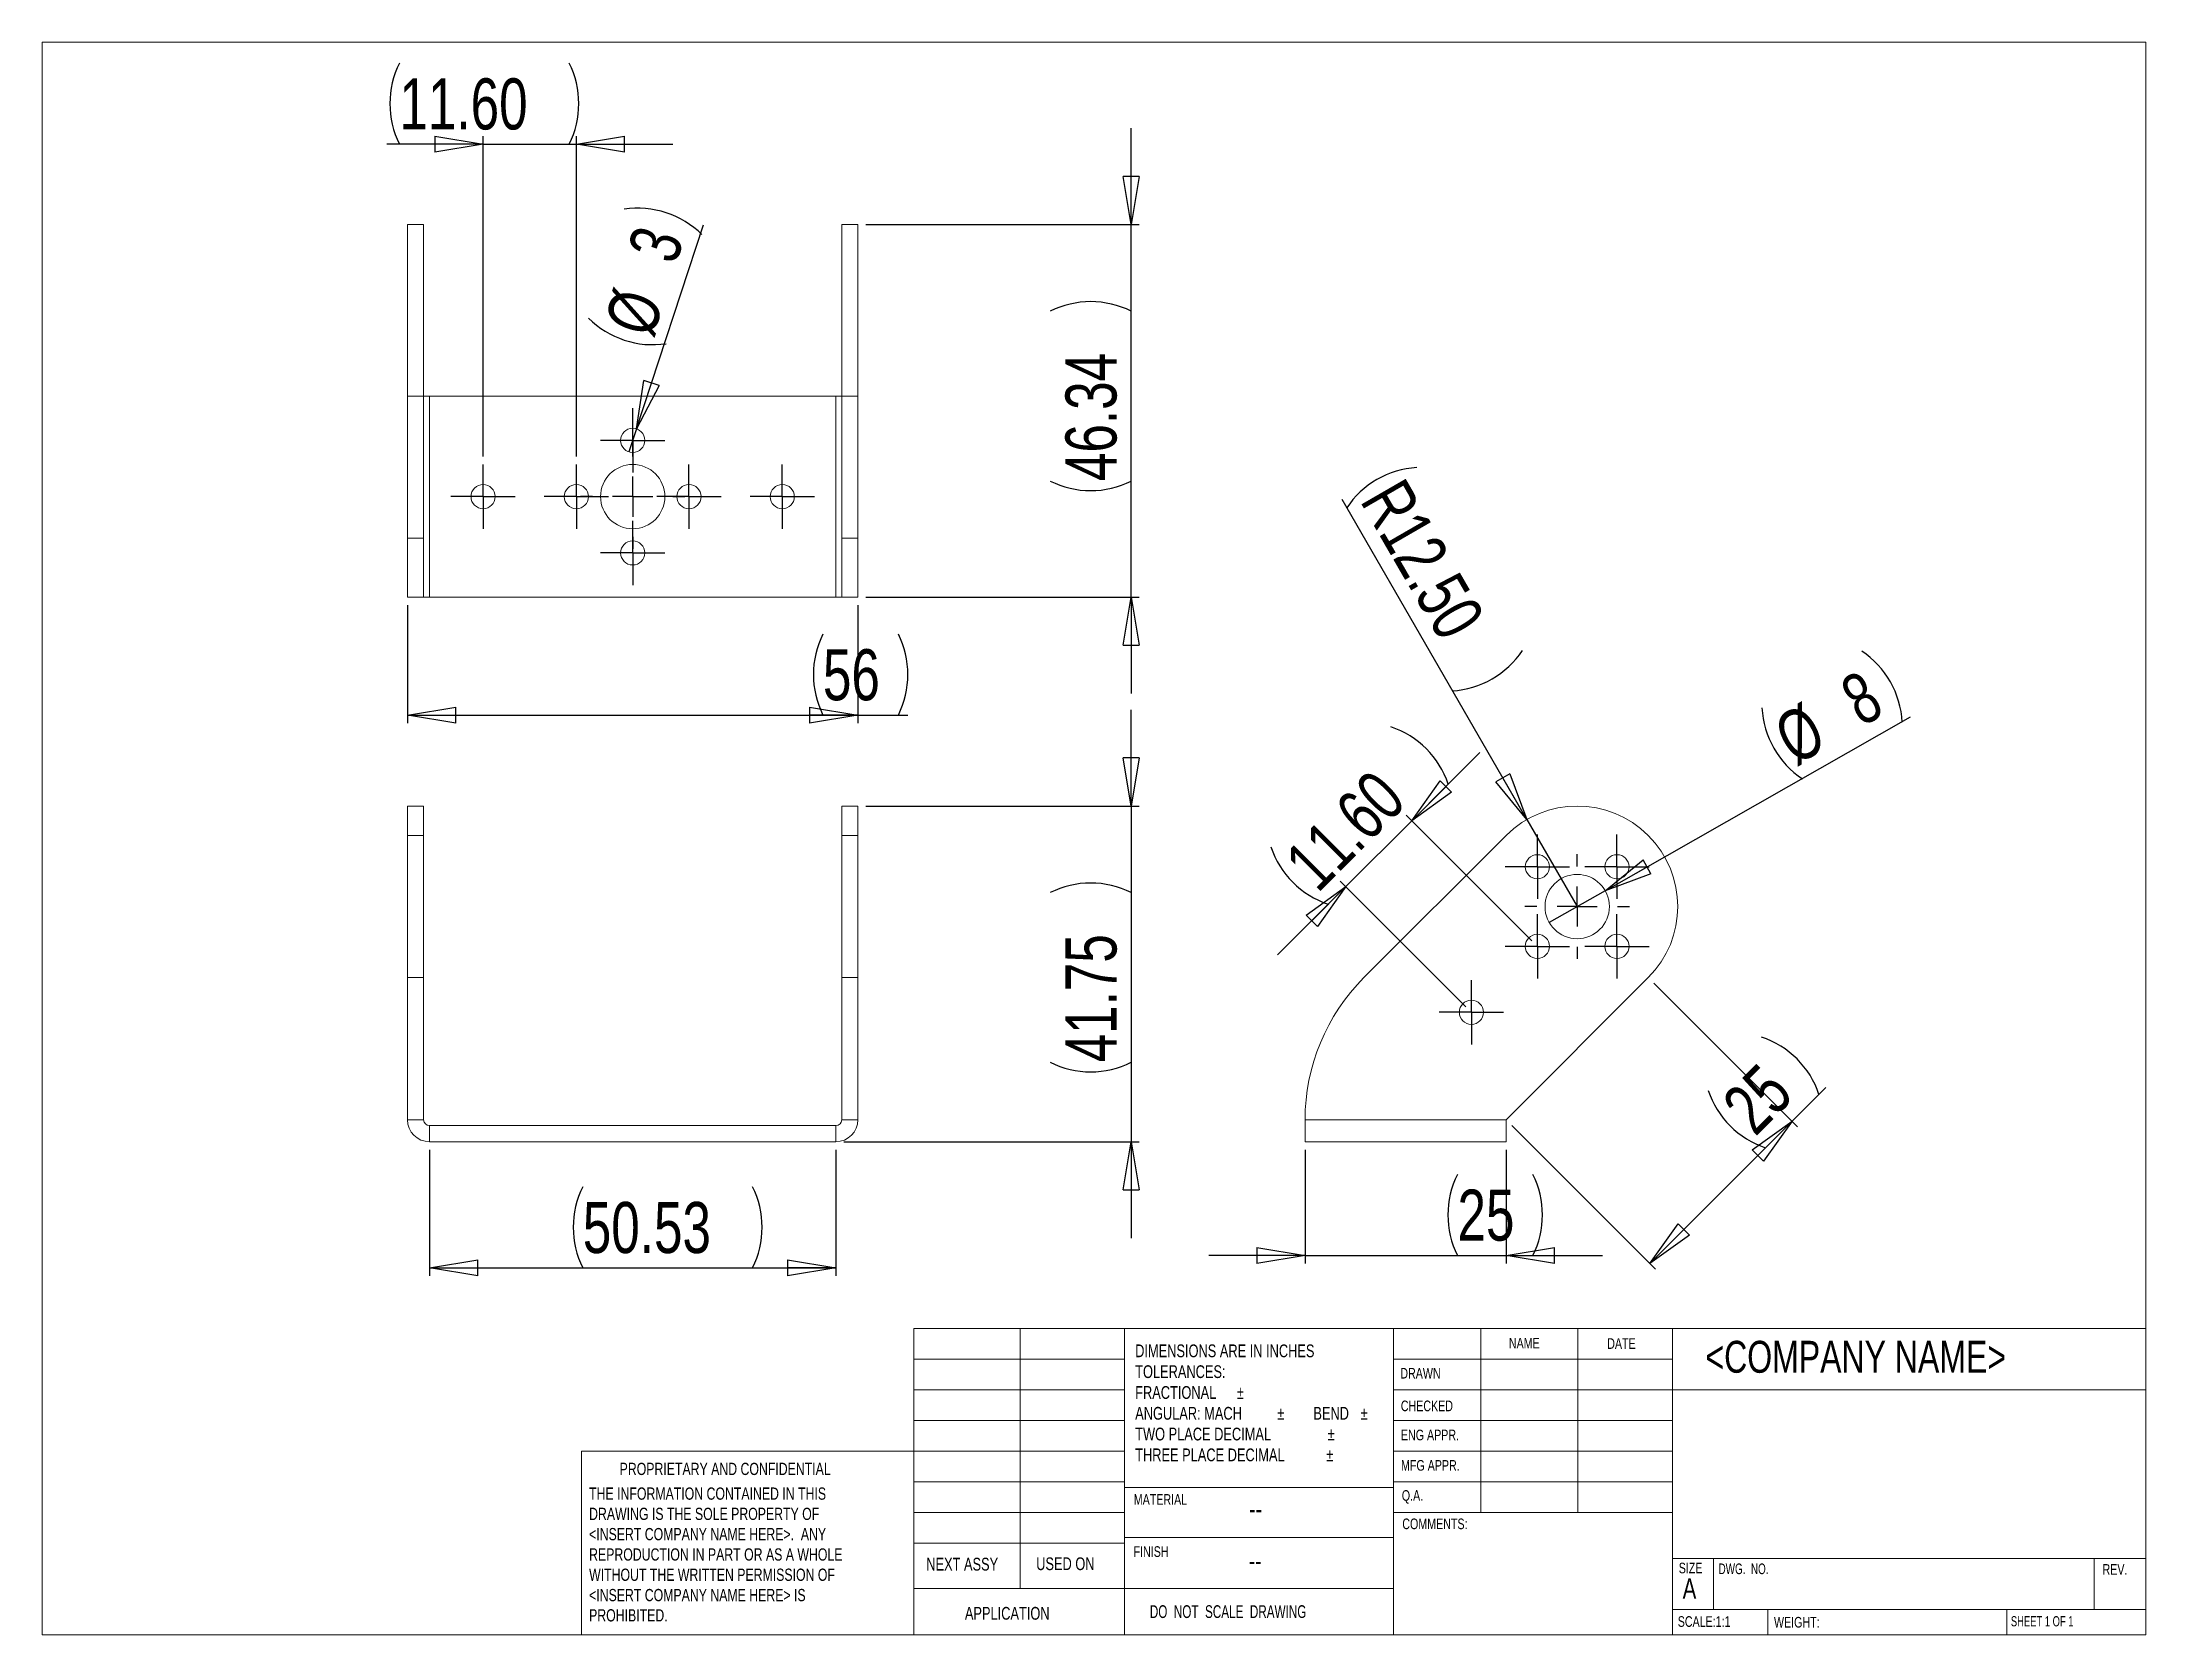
# Model space of a CAD drawing. Header units: millimetres. Extents: x 8 to 270, y 10 to 208.
import ezdxf

# ---------------------------------------------------------------- set-up
doc = ezdxf.new("R2010")
doc.units = ezdxf.units.MM
doc.layers.add('FORMAT', color=7, linetype='Continuous')
doc.styles.add('SLDTEXTSTYLE0', font='TXT', dxfattribs={"width": 0.75})
doc.styles.add('SLDTEXTSTYLE1', font='TXT', dxfattribs={"width": 0.694444})
doc.styles.add('SLDTEXTSTYLE2', font='TXT', dxfattribs={"width": 0.684783})
doc.styles.add('SLDTEXTSTYLE3', font='TXT', dxfattribs={"width": 0.6875})
doc.dimstyles.new('SLDDIMSTYLE0', dxfattribs={"dimtxt": 6.35, "dimasz": 5.9944, "dimexe": 0, "dimexo": 0.0625, "dimgap": 1.5875, "dimtad": 1, "dimrnd": 1e-09, "dimzin": 12, "dimdsep": 46, "dimtxsty": 'SLDTEXTSTYLE0', "dimblk1": 'CLOSED', "dimblk2": 'CLOSED', "dimsah": 1, "dimcen": 0.09, "dimadec": 0, "dimazin": 3, "dimtfac": 1, "dimtofl": 0, "dimtmove": 0, "dimatfit": 3, "dimldrblk": 'CLOSED', "dimfxl": 1, "dimfrac": 2, "dimtolj": 1, "dimtzin": 12, "dimarcsym": 0})
doc.dimstyles.new('SLDDIMSTYLE1', dxfattribs={"dimtxt": 6.35, "dimasz": 5.9944, "dimexe": 0, "dimexo": 0.0625, "dimgap": 1.5875, "dimtad": 1, "dimrnd": 1e-09, "dimzin": 12, "dimdsep": 46, "dimtxsty": 'SLDTEXTSTYLE0', "dimblk1": 'CLOSED', "dimblk2": 'CLOSED', "dimsah": 1, "dimcen": 0.09, "dimadec": 0, "dimazin": 3, "dimtfac": 1, "dimtmove": 0, "dimatfit": 0, "dimldrblk": 'CLOSED', "dimfxl": 1, "dimfrac": 2, "dimtolj": 1, "dimtzin": 12, "dimarcsym": 0})
doc.dimstyles.new('SLDDIMSTYLE2', dxfattribs={"dimtxt": 6.35, "dimasz": 5.9944, "dimexe": 0, "dimexo": 0.0625, "dimgap": 1.5875, "dimtad": 1, "dimrnd": 1e-09, "dimzin": 12, "dimdsep": 46, "dimtxsty": 'SLDTEXTSTYLE0', "dimblk1": 'NONE', "dimblk2": 'CLOSED', "dimsah": 1, "dimcen": 0, "dimadec": 0, "dimazin": 3, "dimtfac": 1, "dimtmove": 0, "dimatfit": 3, "dimldrblk": 'NONE', "dimfxl": 1, "dimfrac": 2, "dimtolj": 1, "dimtzin": 12, "dimarcsym": 0})
doc.dimstyles.new('SLDDIMSTYLE3', dxfattribs={"dimtxt": 6.35, "dimasz": 5.9944, "dimexe": 0, "dimexo": 0.0625, "dimgap": 1.5875, "dimtad": 1, "dimrnd": 1e-09, "dimzin": 4, "dimdsep": 46, "dimtxsty": 'SLDTEXTSTYLE0', "dimblk1": 'CLOSED', "dimblk2": 'CLOSED', "dimsah": 1, "dimcen": 0.09, "dimadec": 0, "dimazin": 1, "dimtfac": 1, "dimtmove": 0, "dimatfit": 0, "dimldrblk": 'CLOSED', "dimfxl": 1, "dimfrac": 2, "dimtolj": 1, "dimtzin": 12, "dimarcsym": 0})
doc.dimstyles.new('SLDDIMSTYLE4', dxfattribs={"dimtxt": 6.35, "dimasz": 5.9944, "dimexe": 0, "dimexo": 0.0625, "dimgap": 1.5875, "dimtad": 1, "dimrnd": 1e-09, "dimzin": 4, "dimdsep": 46, "dimtxsty": 'SLDTEXTSTYLE0', "dimblk1": 'CLOSED', "dimblk2": 'CLOSED', "dimsah": 1, "dimcen": 0, "dimadec": 0, "dimazin": 1, "dimtfac": 1, "dimtofl": 0, "dimtmove": 0, "dimatfit": 3, "dimldrblk": 'CLOSED', "dimfxl": 1, "dimfrac": 2, "dimtolj": 1, "dimtzin": 12, "dimarcsym": 0})

# ---------------------------------------------------------------- blocks, each defined once
blk = doc.blocks.new('SW_NOTE_0')
at = {"color": 0, "linetype": 'Continuous', "lineweight": 0, "attachment_point": 1, "style": 'SLDTEXTSTYLE0'}
for s, insert, char_height in [('DIMENSIONS ARE IN INCHES', (0, 2.05), 1.5875), ('TOLERANCES:', (0, -0.54), 1.5875), ('FRACTIONAL', (0, -3.13), 1.587), ('%%p', (12.64, -3.13), 1.587), ('ANGULAR: MACH', (0, -5.72), 1.5875), ('%%p', (17.67, -5.72), 1.587), ('BEND', (22.16, -5.72), 1.587), ('%%p', (28.03, -5.72), 1.587), ('TWO PLACE DECIMAL', (0, -8.3), 1.5875), ('%%p', (23.92, -8.3), 1.587), ('THREE PLACE DECIMAL', (0, -10.89), 1.5875), ('%%p', (23.78, -10.89), 1.587)]:
    blk.add_mtext(s, dxfattribs=dict(at, insert=insert, char_height=char_height))
blk = doc.blocks.new('SW_NOTE_1')
at = {"color": 0, "linetype": 'Continuous', "lineweight": 0, "char_height": 1.524, "attachment_point": 1, "style": 'SLDTEXTSTYLE0'}
for s, insert in [('THE INFORMATION CONTAINED IN THIS', (0, 1.96)), ('DRAWING IS THE SOLE PROPERTY OF', (0, -0.56)), ('<INSERT COMPANY NAME HERE>.  ANY', (0, -3.08)), ('REPRODUCTION IN PART OR AS A WHOLE', (0, -5.61)), ('WITHOUT THE WRITTEN PERMISSION OF', (0, -8.13)), ('<INSERT COMPANY NAME HERE> IS', (0, -10.66)), ('PROHIBITED.', (0, -13.18))]:
    blk.add_mtext(s, dxfattribs=dict(at, insert=insert))
blk = doc.blocks.new('_CLOSED')
at = {"color": 0, "linetype": 'ByBlock', "lineweight": -2}
for p, q in [((-1, 0.166667), (0, 0)), ((-1, 0.166667), (-1, -0.166667)), ((0, 0), (-1, -0.166667)), ((0, 0), (-1, 0))]:
    blk.add_line(p, q, dxfattribs=at)
blk = doc.blocks.new('_D')
at = {"layer": 'FORMAT'}
for p, q in [((56.56, 70.31), (56.56, 54.63)), ((107.09, 70.31), (107.09, 54.63)), ((56.56, 55.62), (107.09, 55.62))]:
    blk.add_line(p, q, dxfattribs=at)
for centre, start, end in [((85.7, 60.66), 153.4349, 206.5651), ((86.65, 60.66), 333.4349, 26.5651)]:
    blk.add_arc(centre, 11.27, start, end, dxfattribs=at)
at = {"layer": 'FORMAT', "xscale": 5.9944, "yscale": 5.9944, "rotation": 180}
blk.add_blockref('_CLOSED', (56.56, 55.62, -23.07), dxfattribs=at)
at = {"layer": 'FORMAT', "xscale": 5.9944, "yscale": 5.9944}
blk.add_blockref('_CLOSED', (107.09, 55.62, -23.07), dxfattribs=at)
at = {"layer": 'FORMAT', "insert": (75.62, 63.81), "char_height": 6.35, "attachment_point": 1, "style": 'SLDTEXTSTYLE0'}
blk.add_mtext('50.53', dxfattribs=at)
blk = doc.blocks.new('_D_1')
at = {"layer": 'FORMAT'}
for p, q in [((143.82, 113.06), (143.82, 125.04)), ((110.81, 113.06), (144.81, 113.06)), ((143.82, 113.06), (143.82, 71.3)), ((108.08, 71.3), (144.81, 71.3)), ((143.82, 71.3), (143.82, 59.31))]:
    blk.add_line(p, q, dxfattribs=at)
for centre, start, end in [((138.78, 92.21), 63.4349, 116.5651), ((138.78, 91.26), 243.4349, 296.5651)]:
    blk.add_arc(centre, 11.27, start, end, dxfattribs=at)
at = {"layer": 'FORMAT', "xscale": 5.9944, "yscale": 5.9944}
for p, rotation in [((143.82, 113.06, -23.07), 270), ((143.82, 71.3, -23.07), 90)]:
    blk.add_blockref('_CLOSED', p, dxfattribs=dict(at, rotation=rotation))
at = {"layer": 'FORMAT', "insert": (135.64, 81.18), "char_height": 6.35, "attachment_point": 1, "rotation": 90, "style": 'SLDTEXTSTYLE0'}
blk.add_mtext('41.75', dxfattribs=at)
blk = doc.blocks.new('_D_2')
at = {"layer": 'FORMAT'}
for p, q in [((53.82, 138.05), (53.82, 123.38)), ((109.82, 138.05), (109.82, 123.38)), ((53.82, 124.37), (109.82, 124.37)), ((109.82, 124.37), (116.05, 124.37))]:
    blk.add_line(p, q, dxfattribs=at)
for centre, start, end in [((115.56, 129.41), 153.4349, 206.5651), ((104.78, 129.41), 333.4349, 26.5651)]:
    blk.add_arc(centre, 11.27, start, end, dxfattribs=at)
at = {"layer": 'FORMAT', "xscale": 5.9944, "yscale": 5.9944, "rotation": 180}
blk.add_blockref('_CLOSED', (53.82, 124.37, -18.78), dxfattribs=at)
at = {"layer": 'FORMAT', "xscale": 5.9944, "yscale": 5.9944}
blk.add_blockref('_CLOSED', (109.82, 124.37, -18.78), dxfattribs=at)
at = {"layer": 'FORMAT', "insert": (105.48, 132.56), "char_height": 6.35, "attachment_point": 1, "style": 'SLDTEXTSTYLE0'}
blk.add_mtext('56', dxfattribs=at)
blk = doc.blocks.new('_D_3')
at = {"layer": 'FORMAT'}
for q in [(90.62, 185.33), (81.36, 157.11)]:
    blk.add_line((82.29, 159.96), q, dxfattribs=at)
for centre, start, end in [((82.43, 176.04), 45.2615, 98.3916), ((84.33, 181.82), 225.2615, 278.3916)]:
    blk.add_arc(centre, 11.38, start, end, dxfattribs=at)
at = {"layer": 'FORMAT', "xscale": 5.9944, "yscale": 5.9944, "rotation": 251.8265685736}
blk.add_blockref('_CLOSED', (82.29, 159.96, -18.78), dxfattribs=at)
at = {"layer": 'FORMAT', "char_height": 6.35, "attachment_point": 1, "rotation": 71.8266, "style": 'SLDTEXTSTYLE0'}
for s, insert in [('3', (81.11, 182.24)), ('%%c', (78.21, 173.11))]:
    blk.add_mtext(s, dxfattribs=dict(at, insert=insert))
blk = doc.blocks.new('_NONE')
blk = doc.blocks.new('_D_4')
at = {"layer": 'FORMAT'}
for p, q in [((143.82, 185.38), (143.82, 197.37)), ((110.81, 185.38), (144.81, 185.38)), ((143.82, 139.04), (143.82, 185.38)), ((110.81, 139.04), (144.81, 139.04)), ((143.82, 139.04), (143.82, 127.05))]:
    blk.add_line(p, q, dxfattribs=at)
for centre, start, end in [((138.78, 164.52), 63.4349, 116.5651), ((138.78, 163.56), 243.4349, 296.5651)]:
    blk.add_arc(centre, 11.27, start, end, dxfattribs=at)
at = {"layer": 'FORMAT', "xscale": 5.9944, "yscale": 5.9944}
for p, rotation in [((143.82, 185.38, -18.78), 270), ((143.82, 139.04, -18.78), 90)]:
    blk.add_blockref('_CLOSED', p, dxfattribs=dict(at, rotation=rotation))
at = {"layer": 'FORMAT', "insert": (135.64, 153.48), "char_height": 6.35, "attachment_point": 1, "rotation": 90, "style": 'SLDTEXTSTYLE0'}
blk.add_mtext('46.34', dxfattribs=at)
blk = doc.blocks.new('_D_5')
at = {"layer": 'FORMAT'}
for p, q in [((63.22, 156.53), (63.22, 196.37)), ((74.82, 156.53), (74.82, 196.37)), ((63.22, 195.38), (51.24, 195.38)), ((63.22, 195.38), (74.82, 195.38)), ((74.82, 195.38), (86.81, 195.38))]:
    blk.add_line(p, q, dxfattribs=at)
for centre, start, end in [((62.9, 200.42), 153.4349, 206.5651), ((63.85, 200.42), 333.4349, 26.5651)]:
    blk.add_arc(centre, 11.27, start, end, dxfattribs=at)
at = {"layer": 'FORMAT', "xscale": 5.9944, "yscale": 5.9944}
blk.add_blockref('_CLOSED', (63.22, 195.38, -18.78), dxfattribs=at)
at = {"layer": 'FORMAT', "xscale": 5.9944, "yscale": 5.9944, "rotation": 180}
blk.add_blockref('_CLOSED', (74.82, 195.38, -18.78), dxfattribs=at)
at = {"layer": 'FORMAT', "insert": (52.82, 203.56), "char_height": 6.35, "attachment_point": 1, "style": 'SLDTEXTSTYLE0'}
blk.add_mtext('11.60', dxfattribs=at)
blk = doc.blocks.new('SW_CENTERMARKSYMBOL_0')
at = {"layer": 'FORMAT', "color": 0}
for p, q in [((0, 5), (0, 6.5)), ((-5, 0), (-6.5, 0)), ((0, 0), (-2.5, 0)), ((0, 0), (0, 2.5)), ((0, 0), (0, -2.5)), ((0, 0), (2.5, 0)), ((5, 0), (6.5, 0)), ((0, -5), (0, -6.5))]:
    blk.add_line(p, q, dxfattribs=at)
blk = doc.blocks.new('SW_CENTERMARKSYMBOL_1')
at = {"layer": 'FORMAT', "color": 0}
for p, q in [((0, 2.5), (0, 4)), ((-2.5, 0), (-4, 0)), ((0, 0), (-2.5, 0)), ((0, 0), (0, 2.5)), ((0, 0), (0, -2.5)), ((0, 0), (2.5, 0)), ((2.5, 0), (4, 0)), ((0, -2.5), (0, -4))]:
    blk.add_line(p, q, dxfattribs=at)
blk = doc.blocks.new('SW_CENTERMARKSYMBOL_2')
at = {"layer": 'FORMAT', "color": 0}
for p, q in [((0, 2.5), (0, 4)), ((-2.5, 0), (-4, 0)), ((0, 0), (-2.5, 0)), ((0, 0), (0, 2.5)), ((0, 0), (0, -2.5)), ((0, 0), (2.5, 0)), ((2.5, 0), (4, 0)), ((0, -2.5), (0, -4))]:
    blk.add_line(p, q, dxfattribs=at)
blk = doc.blocks.new('SW_CENTERMARKSYMBOL_3')
at = {"layer": 'FORMAT', "color": 0}
for p, q in [((0, 2.5), (0, 4)), ((-2.5, 0), (-4, 0)), ((0, 0), (-2.5, 0)), ((0, 0), (0, 2.5)), ((0, 0), (0, -2.5)), ((0, 0), (2.5, 0)), ((2.5, 0), (4, 0)), ((0, -2.5), (0, -4))]:
    blk.add_line(p, q, dxfattribs=at)
blk = doc.blocks.new('SW_CENTERMARKSYMBOL_4')
at = {"layer": 'FORMAT', "color": 0}
for p, q in [((0, 2.5), (0, 4)), ((-2.5, 0), (-4, 0)), ((0, 0), (-2.5, 0)), ((0, 0), (0, 2.5)), ((0, 0), (0, -2.5)), ((0, 0), (2.5, 0)), ((2.5, 0), (4, 0)), ((0, -2.5), (0, -4))]:
    blk.add_line(p, q, dxfattribs=at)
blk = doc.blocks.new('SW_CENTERMARKSYMBOL_5')
at = {"layer": 'FORMAT', "color": 0}
for p, q in [((0, 2.5), (0, 4)), ((-2.5, 0), (-4, 0)), ((0, 0), (-2.5, 0)), ((0, 0), (0, 2.5)), ((0, 0), (0, -2.5)), ((0, 0), (2.5, 0)), ((2.5, 0), (4, 0)), ((0, -2.5), (0, -4))]:
    blk.add_line(p, q, dxfattribs=at)
blk = doc.blocks.new('SW_CENTERMARKSYMBOL_6')
at = {"layer": 'FORMAT', "color": 0}
for p, q in [((0, 2.5), (0, 4)), ((-2.5, 0), (-4, 0)), ((0, 0), (-2.5, 0)), ((0, 0), (0, 2.5)), ((0, 0), (0, -2.5)), ((0, 0), (2.5, 0)), ((2.5, 0), (4, 0)), ((0, -2.5), (0, -4))]:
    blk.add_line(p, q, dxfattribs=at)
blk = doc.blocks.new('_D_6')
at = {"layer": 'FORMAT'}
for q in [(240.71, 124.14), (195.8, 98.58)]:
    blk.add_line((202.75, 102.53), q, dxfattribs=at)
for centre, start, end in [((228.33, 122.88), 3.0838, 56.2139), ((233.62, 125.89), 183.0838, 236.2139)]:
    blk.add_arc(centre, 11.38, start, end, dxfattribs=at)
at = {"layer": 'FORMAT', "xscale": 5.9944, "yscale": 5.9944, "rotation": 209.6488450067}
blk.add_blockref('_CLOSED', (202.75, 102.53, -25.9), dxfattribs=at)
at = {"layer": 'FORMAT', "char_height": 6.35, "attachment_point": 1, "rotation": 29.6488, "style": 'SLDTEXTSTYLE0'}
for s, insert in [('8', (231.52, 128.37)), ('%%c', (223.24, 123.55))]:
    blk.add_mtext(s, dxfattribs=dict(at, insert=insert))
blk = doc.blocks.new('_D_7')
at = {"layer": 'FORMAT'}
for p, q in [((165.44, 70.31), (165.44, 56.17)), ((190.44, 70.31), (190.44, 56.17)), ((165.44, 57.16), (153.45, 57.16)), ((165.44, 57.16), (190.44, 57.16)), ((190.44, 57.16), (202.42, 57.16))]:
    blk.add_line(p, q, dxfattribs=at)
for centre, start, end in [((194.47, 62.2), 153.4349, 206.5651), ((183.69, 62.2), 333.4349, 26.5651)]:
    blk.add_arc(centre, 11.27, start, end, dxfattribs=at)
at = {"layer": 'FORMAT', "xscale": 5.9944, "yscale": 5.9944}
blk.add_blockref('_CLOSED', (165.44, 57.16, -25.9), dxfattribs=at)
at = {"layer": 'FORMAT', "xscale": 5.9944, "yscale": 5.9944, "rotation": 180}
blk.add_blockref('_CLOSED', (190.44, 57.16, -25.9), dxfattribs=at)
at = {"layer": 'FORMAT', "insert": (184.39, 65.35), "char_height": 6.35, "attachment_point": 1, "style": 'SLDTEXTSTYLE0'}
blk.add_mtext('25', dxfattribs=at)
blk = doc.blocks.new('_D_8')
at = {"layer": 'FORMAT'}
for p, q in [((208.81, 91.02), (226.69, 73.14)), ((225.99, 73.84), (230.19, 78.04)), ((191.14, 73.34), (209.01, 55.46)), ((208.31, 56.16), (225.99, 73.84))]:
    blk.add_line(p, q, dxfattribs=at)
for centre, start, end in [((218.65, 73.63), 18.4349, 71.5651), ((226.27, 81.25), 198.4349, 251.5651)]:
    blk.add_arc(centre, 11.27, start, end, dxfattribs=at)
at = {"layer": 'FORMAT', "xscale": 5.9944, "yscale": 5.9944}
for p, rotation in [((225.99, 73.84, -25.9), 45), ((208.31, 56.16, -25.9), 225)]:
    blk.add_blockref('_CLOSED', p, dxfattribs=dict(at, rotation=rotation))
at = {"layer": 'FORMAT', "insert": (216.92, 76.35), "char_height": 6.35, "attachment_point": 1, "rotation": 45, "style": 'SLDTEXTSTYLE0'}
blk.add_mtext('25', dxfattribs=at)
blk = doc.blocks.new('_D_9')
at = {"layer": 'FORMAT'}
for q in [(170.05, 151.17), (199.27, 100.56)]:
    blk.add_line((193.02, 111.38), q, dxfattribs=at)
for centre, start, end in [((180.01, 143.91), 93.4349, 146.5651), ((183.06, 138.63), 273.4349, 326.5651)]:
    blk.add_arc(centre, 11.27, start, end, dxfattribs=at)
at = {"layer": 'FORMAT', "xscale": 5.9944, "yscale": 5.9944, "rotation": 300}
blk.add_blockref('_CLOSED', (193.02, 111.38, -25.9), dxfattribs=at)
at = {"layer": 'FORMAT', "insert": (177.69, 154.21), "char_height": 6.35, "attachment_point": 1, "rotation": 300, "style": 'SLDTEXTSTYLE0'}
blk.add_mtext('R12.50', dxfattribs=at)
blk = doc.blocks.new('_D_10')
at = {"layer": 'FORMAT'}
for p, q in [((178.7, 111.23), (187.18, 119.71)), ((178.7, 111.23), (170.5, 103.03)), ((193.62, 96.31), (178, 111.93)), ((170.5, 103.03), (162.02, 94.55)), ((185.42, 88.1), (169.8, 103.73))]:
    blk.add_line(p, q, dxfattribs=at)
for centre, start, end in [((172.55, 112.21), 18.4349, 71.5651), ((171.88, 111.54), 198.4349, 251.5651)]:
    blk.add_arc(centre, 11.27, start, end, dxfattribs=at)
at = {"layer": 'FORMAT', "xscale": 5.9944, "yscale": 5.9944}
for p, rotation in [((178.7, 111.23, -25.9), 225), ((170.5, 103.03, -25.9), 45)]:
    blk.add_blockref('_CLOSED', p, dxfattribs=dict(at, rotation=rotation))
at = {"layer": 'FORMAT', "insert": (162.52, 106.63), "char_height": 6.35, "attachment_point": 1, "rotation": 45, "style": 'SLDTEXTSTYLE0'}
blk.add_mtext('11.60', dxfattribs=at)
blk = doc.blocks.new('SW_CENTERMARKSYMBOL_7')
at = {"layer": 'FORMAT', "color": 0}
for p, q in [((0, 5), (0, 6.5)), ((-5, 0), (-6.5, 0)), ((0, 0), (-2.5, 0)), ((0, 0), (0, 2.5)), ((0, 0), (0, -2.5)), ((0, 0), (2.5, 0)), ((5, 0), (6.5, 0)), ((0, -5), (0, -6.5))]:
    blk.add_line(p, q, dxfattribs=at)
blk = doc.blocks.new('SW_CENTERMARKSYMBOL_8')
at = {"layer": 'FORMAT', "color": 0}
for p, q in [((0, 2.5), (0, 4)), ((-2.5, 0), (-4, 0)), ((0, 0), (-2.5, 0)), ((0, 0), (0, 2.5)), ((0, 0), (0, -2.5)), ((0, 0), (2.5, 0)), ((2.5, 0), (4, 0)), ((0, -2.5), (0, -4))]:
    blk.add_line(p, q, dxfattribs=at)
blk = doc.blocks.new('SW_CENTERMARKSYMBOL_9')
at = {"layer": 'FORMAT', "color": 0}
for p, q in [((0, 2.5), (0, 4)), ((-2.5, 0), (-4, 0)), ((0, 0), (-2.5, 0)), ((0, 0), (0, 2.5)), ((0, 0), (0, -2.5)), ((0, 0), (2.5, 0)), ((2.5, 0), (4, 0)), ((0, -2.5), (0, -4))]:
    blk.add_line(p, q, dxfattribs=at)
blk = doc.blocks.new('SW_CENTERMARKSYMBOL_10')
at = {"layer": 'FORMAT', "color": 0}
for p, q in [((0, 2.5), (0, 4)), ((-2.5, 0), (-4, 0)), ((0, 0), (-2.5, 0)), ((0, 0), (0, 2.5)), ((0, 0), (0, -2.5)), ((0, 0), (2.5, 0)), ((2.5, 0), (4, 0)), ((0, -2.5), (0, -4))]:
    blk.add_line(p, q, dxfattribs=at)
blk = doc.blocks.new('SW_CENTERMARKSYMBOL_11')
at = {"layer": 'FORMAT', "color": 0}
for p, q in [((0, 2.5), (0, 4)), ((-2.5, 0), (-4, 0)), ((0, 0), (-2.5, 0)), ((0, 0), (0, 2.5)), ((0, 0), (0, -2.5)), ((0, 0), (2.5, 0)), ((2.5, 0), (4, 0)), ((0, -2.5), (0, -4))]:
    blk.add_line(p, q, dxfattribs=at)
blk = doc.blocks.new('SW_CENTERMARKSYMBOL_12')
at = {"layer": 'FORMAT', "color": 0}
for p, q in [((0, 2.5), (0, 4)), ((-2.5, 0), (-4, 0)), ((0, 0), (-2.5, 0)), ((0, 0), (0, 2.5)), ((0, 0), (0, -2.5)), ((0, 0), (2.5, 0)), ((2.5, 0), (4, 0)), ((0, -2.5), (0, -4))]:
    blk.add_line(p, q, dxfattribs=at)

msp = doc.modelspace()

# ---------------------------------------------------------------- linework, layer by layer
at = {"color": 8, "linetype": 'Continuous', "lineweight": 0}
for p, q in [((8.38, 208.079), (270, 208.079)), ((8.38, 208.079), (8.38, 9.959)), ((270, 9.959), (270, 208.079)), ((116.775, 9.959), (116.775, 48.059)), ((116.775, 48.059), (143, 48.059)), ((130.027, 48.059), (130.027, 15.736)), ((143, 9.959), (143, 48.059)), ((143, 48.059), (270, 48.059)), ((176.452, 48.059), (176.452, 9.959)), ((187.285, 48.059), (187.285, 25.199)), ((199.377, 48.059), (199.377, 25.199)), ((211.114, 48.059), (211.114, 9.959)), ((116.775, 44.249), (143, 44.249)), ((176.452, 44.249), (211.114, 44.249)), ((116.775, 40.439), (143, 40.439)), ((176.452, 40.439), (270, 40.439)), ((116.775, 36.629), (143, 36.629)), ((176.452, 36.629), (211.114, 36.629)), ((116.775, 32.819), (75.44, 32.819)), ((75.44, 32.819), (75.44, 9.959)), ((116.775, 32.819), (143, 32.819)), ((176.452, 32.819), (211.114, 32.819)), ((116.775, 29.009), (143, 29.009)), ((176.452, 29.009), (211.114, 29.009)), ((176.452, 28.314), (143, 28.314)), ((116.775, 25.199), (143, 25.199)), ((176.452, 25.199), (211.114, 25.199)), ((116.775, 21.389), (143, 21.389)), ((143, 22.086), (176.452, 22.086)), ((211.114, 19.484), (270, 19.484)), ((216.212, 19.484), (216.212, 13.134)), ((263.57, 19.484), (263.57, 13.134)), ((143, 15.736), (116.775, 15.736)), ((143, 15.736), (176.452, 15.736)), ((211.114, 13.134), (270, 13.134)), ((222.99, 13.134), (222.99, 9.959)), ((252.694, 13.134), (252.694, 9.959)), ((270, 9.959), (8.38, 9.959))]:
    msp.add_line(p, q, dxfattribs=at)
at = {"color": 7, "linetype": 'Continuous', "lineweight": 15}
for p, q in [((55.824, 185.378), (53.824, 185.378)), ((53.824, 164.039), (53.824, 185.378)), ((55.824, 164.039), (55.824, 185.378)), ((109.824, 185.378), (107.824, 185.378)), ((107.824, 164.039), (107.824, 185.378)), ((109.824, 164.039), (109.824, 185.378)), ((55.824, 164.039), (53.824, 164.039)), ((53.824, 146.362), (53.824, 164.039)), ((55.824, 146.362), (55.824, 164.039)), ((56.561, 164.039), (55.824, 164.039)), ((56.561, 139.039), (56.561, 164.039)), ((107.087, 164.039), (56.561, 164.039)), ((107.087, 139.039), (107.087, 164.039)), ((107.824, 164.039), (107.087, 164.039)), ((107.824, 164.039), (109.824, 164.039)), ((107.824, 164.039), (107.824, 146.362)), ((109.824, 164.039), (109.824, 146.362)), ((55.824, 146.362), (53.824, 146.362)), ((53.824, 146.362), (53.824, 139.039)), ((55.824, 146.362), (55.824, 139.039)), ((107.824, 146.362), (109.824, 146.362)), ((107.824, 139.039), (107.824, 146.362)), ((109.824, 139.039), (109.824, 146.362)), ((53.824, 139.039), (55.824, 139.039)), ((55.824, 139.039), (56.561, 139.039)), ((56.561, 139.039), (107.087, 139.039)), ((107.087, 139.039), (107.824, 139.039)), ((107.824, 139.039), (109.824, 139.039)), ((55.824, 113.055), (53.824, 113.055)), ((53.824, 109.394), (53.824, 113.055)), ((55.824, 109.394), (55.824, 113.055)), ((109.824, 113.055), (107.824, 113.055)), ((107.824, 109.394), (107.824, 113.055)), ((109.824, 109.394), (109.824, 113.055)), ((55.824, 109.394), (53.824, 109.394)), ((53.824, 91.717), (53.824, 109.394)), ((55.824, 91.717), (55.824, 109.394)), ((107.824, 109.394), (109.824, 109.394)), ((107.824, 109.394), (107.824, 91.717)), ((109.824, 109.394), (109.824, 91.717)), ((190.436, 109.394), (172.758, 91.717)), ((55.824, 91.717), (53.824, 91.717)), ((53.824, 91.717), (53.824, 74.039)), ((55.824, 91.717), (55.824, 74.039)), ((107.824, 91.717), (109.824, 91.717)), ((107.824, 74.039), (107.824, 91.717)), ((109.824, 74.039), (109.824, 91.717)), ((190.436, 74.039), (208.113, 91.717)), ((53.824, 74.039), (55.824, 74.039)), ((56.561, 73.302), (56.561, 71.302)), ((56.561, 73.302), (107.087, 73.302)), ((107.087, 71.302), (107.087, 73.302)), ((107.824, 74.039), (109.824, 74.039)), ((165.436, 74.039), (190.436, 74.039)), ((165.436, 71.302), (165.436, 74.039)), ((190.436, 74.039), (190.436, 71.302)), ((56.561, 71.302), (107.087, 71.302)), ((165.436, 71.302), (190.436, 71.302))]:
    msp.add_line(p, q, dxfattribs=at)
for centre, radius in [((81.824, 158.539), 1.5), ((81.824, 151.539), 4), ((63.224, 151.539), 1.5), ((74.824, 151.539), 1.5), ((88.824, 151.539), 1.5), ((100.424, 151.539), 1.5), ((81.824, 144.539), 1.5), ((194.325, 105.505), 1.5), ((204.224, 105.505), 1.5), ((199.275, 100.555), 4), ((194.325, 95.606), 1.5), ((204.224, 95.606), 1.5), ((186.122, 87.403), 1.5)]:
    msp.add_circle(centre, radius, dxfattribs=at)
for centre, radius, start, end in [((199.275, 100.555), 12.5, 315, 135), ((190.436, 74.039), 25, 135, 180), ((56.561, 74.039), 2.737, 180, 270), ((56.561, 74.039), 0.737, 180, 270), ((107.087, 74.039), 2.737, 270, 0), ((107.087, 74.039), 0.737, 270, 0)]:
    msp.add_arc(centre, radius, start, end, dxfattribs=at)

# ---------------------------------------------------------------- block references
at = {"color": 8, "linetype": 'Continuous', "lineweight": 0}
for name, p in [('SW_NOTE_0', (144.312, 44.039)), ('SW_NOTE_1', (76.405, 26.339))]:
    msp.add_blockref(name, p, dxfattribs=at)
at = {"layer": 'FORMAT'}
for name, p in [('SW_CENTERMARKSYMBOL_1', (81.824, 158.539)), ('SW_CENTERMARKSYMBOL_0', (81.824, 151.539)), ('SW_CENTERMARKSYMBOL_2', (63.224, 151.539)), ('SW_CENTERMARKSYMBOL_5', (74.824, 151.539)), ('SW_CENTERMARKSYMBOL_3', (88.824, 151.539)), ('SW_CENTERMARKSYMBOL_6', (100.424, 151.539)), ('SW_CENTERMARKSYMBOL_4', (81.824, 144.539)), ('SW_CENTERMARKSYMBOL_10', (194.325, 105.505)), ('SW_CENTERMARKSYMBOL_9', (204.224, 105.505)), ('SW_CENTERMARKSYMBOL_7', (199.275, 100.555)), ('SW_CENTERMARKSYMBOL_11', (194.325, 95.606)), ('SW_CENTERMARKSYMBOL_12', (204.224, 95.606)), ('SW_CENTERMARKSYMBOL_8', (186.122, 87.403))]:
    msp.add_blockref(name, p, dxfattribs=at)

# ---------------------------------------------------------------- texts
at = {"color": 8, "linetype": 'Continuous', "lineweight": 0, "attachment_point": 1}
for s, insert, char_height, style in [('NAME', (190.783, 46.911), 1.3229, 'SLDTEXTSTYLE0'), ('DATE', (203.011, 46.86), 1.3229, 'SLDTEXTSTYLE0'), ('<COMPANY NAME>', (215.225, 46.539), 3.96875, 'SLDTEXTSTYLE0'), ('DRAWN', (177.284, 43.166), 1.3229, 'SLDTEXTSTYLE0'), ('CHECKED', (177.345, 39.108), 1.3229, 'SLDTEXTSTYLE0'), ('ENG APPR.', (177.358, 35.491), 1.3229, 'SLDTEXTSTYLE0'), ('PROPRIETARY AND CONFIDENTIAL', (80.202, 31.372), 1.524, 'SLDTEXTSTYLE0'), ('MFG APPR.', (177.37, 31.709), 1.3229, 'SLDTEXTSTYLE0'), ('MATERIAL', (144.138, 27.469), 1.3229, 'SLDTEXTSTYLE0'), ('Q.A.', (177.468, 27.966), 1.3229, 'SLDTEXTSTYLE0'), ('--', (158.494, 26.814), 2.3813, 'SLDTEXTSTYLE0'), ('COMMENTS:', (177.53, 24.437), 1.3229, 'SLDTEXTSTYLE0'), ('FINISH', (144.108, 20.99), 1.3229, 'SLDTEXTSTYLE0'), ('NEXT ASSY', (118.333, 19.554), 1.5875, 'SLDTEXTSTYLE0'), ('USED ON', (132.002, 19.608), 1.5875, 'SLDTEXTSTYLE0'), ('--', (158.43, 20.377), 2.3813, 'SLDTEXTSTYLE0'), ('SIZE', (211.902, 18.948), 1.3229, 'SLDTEXTSTYLE0'), ('DWG.  NO.', (216.854, 18.844), 1.3229, 'SLDTEXTSTYLE1'), ('REV.', (264.605, 18.765), 1.3229, 'SLDTEXTSTYLE0'), ('A', (212.391, 16.996), 2.54, 'SLDTEXTSTYLE0'), ('APPLICATION', (123.137, 13.442), 1.5875, 'SLDTEXTSTYLE0'), ('DO  NOT  SCALE  DRAWING', (146.134, 13.653), 1.5875, 'SLDTEXTSTYLE2'), ('SCALE:1:1', (211.779, 12.288), 1.3229, 'SLDTEXTSTYLE0'), ('WEIGHT:', (223.748, 12.198), 1.3229, 'SLDTEXTSTYLE0'), ('SHEET 1 OF 1', (253.207, 12.293), 1.27, 'SLDTEXTSTYLE3')]:
    msp.add_mtext(s, dxfattribs=dict(at, insert=insert, char_height=char_height, style=style))

# ---------------------------------------------------------------- dimensions: what is measured, and where the dimension line sits
at = {"layer": 'FORMAT'}
for base, p1, p2, dimstyle, picture, middle in [((74.824, 195.378), (63.224, 155.539), (74.824, 155.539), 'SLDDIMSTYLE3', '_D_5', (63.374, 195.378)), ((109.824, 124.371), (53.824, 139.039), (109.824, 139.039), 'SLDDIMSTYLE0', '_D_2', (110.168, 124.371)), ((107.087, 55.625), (56.561, 71.302), (107.087, 71.302), 'SLDDIMSTYLE0', '_D', (86.176, 55.625)), ((190.436, 57.163), (165.436, 71.302), (190.436, 71.302), 'SLDDIMSTYLE1', '_D_7', (189.083, 57.163))]:
    dim = msp.add_linear_dim(base=base, p1=p1, p2=p2, text='(<>)', dimstyle=dimstyle, dxfattribs=at)
    dim.commit()
    dim.dimension.update_dxf_attribs({"geometry": picture, "text_midpoint": middle, "dimtype": 160})
for base, p1, p2, angle, dimstyle, picture, middle in [((143.824, 185.378), (109.824, 139.039), (109.824, 185.378), 90, 'SLDDIMSTYLE1', '_D_4', (143.824, 164.04)), ((143.824, 71.302), (109.824, 113.055), (107.087, 71.302), 90, 'SLDDIMSTYLE1', '_D_1', (143.824, 91.735)), ((170.497, 103.028), (194.325, 95.606), (186.122, 87.403), 45, 'SLDDIMSTYLE3', '_D_10', (175.777, 108.308)), ((225.991, 73.839), (190.436, 74.039), (208.113, 91.717), 45, 'SLDDIMSTYLE0', '_D_8', (226.029, 73.876))]:
    dim = msp.add_linear_dim(base=base, p1=p1, p2=p2, angle=angle, text='(<>)', dimstyle=dimstyle, dxfattribs=at)
    dim.commit()
    dim.dimension.update_dxf_attribs({"geometry": picture, "text_midpoint": middle, "dimtype": 160})
for p1, p2, picture, middle in [((81.356, 157.114), (82.292, 159.964), '_D_3', (88.252, 178.122)), ((195.798, 98.577), (202.751, 102.534), '_D_6', (233.819, 120.218))]:
    dim = msp.add_diameter_dim_2p(p1=p1, p2=p2, text='(<>)', dimstyle='SLDDIMSTYLE2', dxfattribs=at)
    dim.commit()
    dim.dimension.update_dxf_attribs({"geometry": picture, "text_midpoint": middle, "dimtype": 163})
dim = msp.add_radius_dim(center=(199.275, 100.555), mpoint=(193.025, 111.381), text='(<>)', dimstyle='SLDDIMSTYLE4', dxfattribs=at)
dim.commit()
dim.dimension.update_dxf_attribs({"geometry": '_D_9', "text_midpoint": (177.03, 139.084), "dimtype": 164})

doc.saveas('drawing.dxf')
